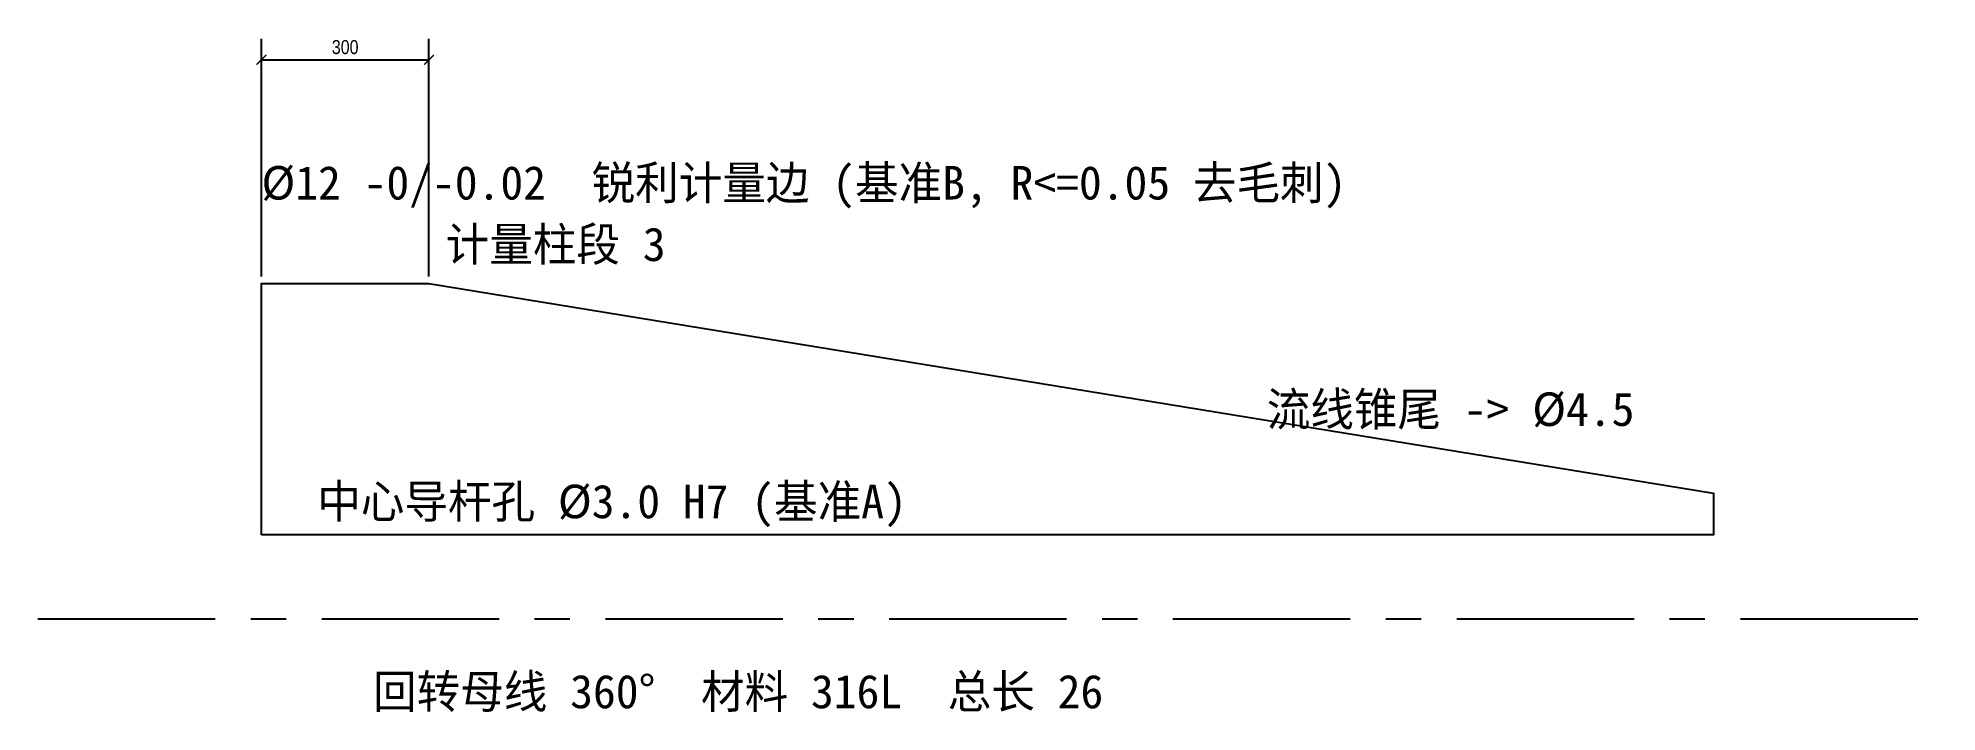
# Model space of a CAD drawing. Header units: metres. Extents: x -4 to 30, y -1.7 to 10.4.
import ezdxf

# ---------------------------------------------------------------- set-up
doc = ezdxf.new("R2010")
doc.units = ezdxf.units.M
doc.linetypes.add('CENTER', pattern=[5.08, 3.175, -0.635, 0.635, -0.635])
for name, color, linetype in [('AXIS', 5, 'CENTER'), ('PROFILE', 7, 'Continuous'), ('TEXT', 1, 'Continuous')]:
    doc.layers.add(name, color=color, linetype=linetype)
doc.styles.add('OpenSansCondensed-Light', font='OpenSansCondensed-Light.ttf')
doc.dimstyles.new('EZDXF', dxfattribs={"dimtxt": 0.25, "dimasz": 0.175, "dimexe": 0.375, "dimexo": 0.125, "dimgap": 0.1, "dimtad": 1, "dimlfac": 100, "dimzin": 12, "dimdsep": 46, "dimtxsty": 'OpenSansCondensed-Light', "dimblk": 'ARCHTICK', "dimcen": 2.5, "dimazin": 3, "dimtfac": 0.5, "dimtmove": 2, "dimatfit": 3})

# ---------------------------------------------------------------- blocks, each defined once
blk = doc.blocks.new('_ARCHTICK')
at = {"color": 0, "linetype": 'BYBLOCK', "const_width": 0.15}
blk.add_lwpolyline([(-0.5, -0.5), (0.5, 0.5)], dxfattribs=at)

msp = doc.modelspace()

# ---------------------------------------------------------------- linework, layer by layer
at = {"layer": 'AXIS'}
msp.add_line((-4, 0), (30, 0), dxfattribs=at)
at = {"layer": 'PROFILE'}
msp.add_lwpolyline([(0, 1.5), (0, 6), (3, 6), (26, 2.25), (26, 1.5)], close=True, dxfattribs=at)

# ---------------------------------------------------------------- texts
at = {"layer": 'TEXT'}
for s, p in [('Ø12 -0/-0.02  锐利计量边 (基准B, R<=0.05 去毛刺)', (0, 7.5)), ('计量柱段 3', (3.3, 6.4)), ('流线锥尾 -> Ø4.5', (18, 3.45)), ('中心导杆孔 Ø3.0 H7 (基准A)', (1, 1.8)), ('回转母线 360°  材料 316L  总长 26', (2, -1.6))]:
    msp.add_text(s, height=0.6, dxfattribs=at).set_placement(p)

# ---------------------------------------------------------------- dimensions: what is measured, and where the dimension line sits
msp.add_linear_dim(base=(0, 10), p1=(0, 6), p2=(3, 6), dimstyle='EZDXF', dxfattribs=at).render()

doc.saveas('drawing.dxf')
